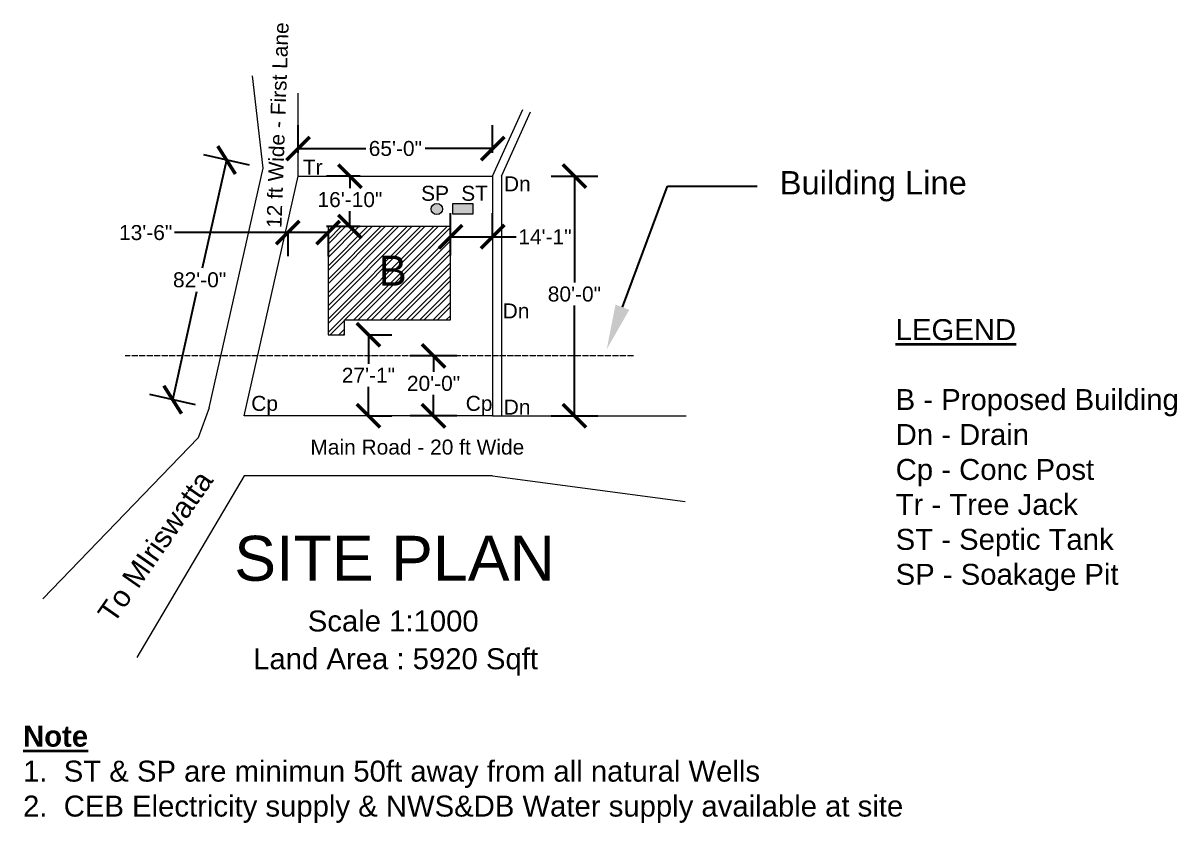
# Model space of a CAD drawing. Header units: inches. Extents: x 1038 to 10322, y 341 to 3837.
# Drawn here: x 5698 to 10322, y 341 to 3545 of the extents above; entities that cross this region are included whole.
import ezdxf
from ezdxf import colors
from ezdxf.entities.mleader import LeaderData, LeaderLine
from ezdxf.math import Vec2, Vec3

# ---------------------------------------------------------------- set-up
doc = ezdxf.new("R2010")
doc.units = ezdxf.units.IN
doc.header["$MEASUREMENT"] = 0
doc.linetypes.add('ACAD_ISO04W100', pattern=[30, 24, -3, 0, -3])
for name, color, linetype, lineweight in [('Dimension', 3, 'Continuous', 20), ('Eave', 6, 'ACAD_ISO04W100', 18), ('Wall', 4, 'Continuous', 35)]:
    doc.layers.add(name, color=color, linetype=linetype, lineweight=lineweight)
doc.styles.add('10 ft', font='arial.ttf', dxfattribs={"height": 120})
doc.styles.add('15 ft', font='arial.ttf', dxfattribs={"height": 180})
doc.styles.add('3 divide 32', font='arial.ttf', dxfattribs={"height": 0.09375})
doc.styles.add('5 ft', font='arial.ttf', dxfattribs={"height": 60})
doc.styles.add('7 ft', font='arial.ttf', dxfattribs={"height": 84})
doc.dimstyles.new('1 to 1000', dxfattribs={"dimscale": 1000, "dimtxt": 60, "dimasz": 0.09375, "dimexe": 0.09375, "dimexo": 0.09375, "dimgap": 0.015625, "dimtad": 0, "dimtih": 1, "dimtoh": 1, "dimdec": 0, "dimzin": 3, "dimdsep": 46, "dimlunit": 4, "dimtxsty": '5 ft', "dimblk": 'ARCHTICK', "dimcen": 0.09375, "dimadec": 0, "dimazin": 0, "dimtfac": 1, "dimtdec": 0, "dimtofl": 0, "dimtmove": 0, "dimatfit": 3, "dimfxl": 0.09375, "dimfxlon": 1, "dimtolj": 1, "dimtzin": 0, "dimarcsym": 0})

# ---------------------------------------------------------------- blocks, each defined once
blk = doc.blocks.new('_ArchTick')
at = {"color": 0, "linetype": 'ByBlock', "const_width": 0.15}
blk.add_lwpolyline([(-0.5, -0.5), (0.5, 0.5)], dxfattribs=at)
blk = doc.blocks.new('*D33')
at = {"layer": 'Defpoints', "color": 0, "transparency": 16777216}
for p in [(6985.9, 2296.8), (6985.9, 1972), (7081.7, 1972)]:
    blk.add_point(p, dxfattribs=at)
at = {"layer": 'Dimension', "color": 0, "lineweight": -2, "transparency": 16777216}
for p, q in [((7079.6, 2296.8), (7175.5, 2296.8)), ((7081.7, 2296.8), (7081.7, 2180.2)), ((7081.7, 1972), (7081.7, 2088.7)), ((7079.6, 1972), (7175.5, 1972))]:
    blk.add_line(p, q, dxfattribs=at)
at = {"layer": 'Dimension', "color": 0, "lineweight": -2, "transparency": 16777216, "xscale": 93.75, "yscale": 93.75, "zscale": 93.75}
for p, rotation in [((7081.7, 2296.8), 90), ((7081.7, 1972), 270)]:
    blk.add_blockref('_ArchTick', p, dxfattribs=dict(at, rotation=rotation))
at = {"layer": 'Dimension', "color": 0, "transparency": 16777216, "insert": (7081.7, 2134.4), "char_height": 60, "attachment_point": 5, "style": '5 ft'}
blk.add_mtext('\\A1;27\'-1"', dxfattribs=at)
blk = doc.blocks.new('*D34')
at = {"layer": 'Defpoints', "color": 0, "transparency": 16777216}
for p in [(7532.6, 2212), (7342.7, 1972), (7532.6, 1972)]:
    blk.add_point(p, dxfattribs=at)
at = {"layer": 'Dimension', "color": 0, "lineweight": -2, "transparency": 16777216}
for p, q in [((7436.4, 2212), (7248.9, 2212)), ((7342.7, 2212), (7342.7, 2147.9)), ((7342.7, 1972), (7342.7, 2055.4)), ((7436.4, 1972), (7248.9, 1972))]:
    blk.add_line(p, q, dxfattribs=at)
at = {"layer": 'Dimension', "color": 0, "lineweight": -2, "transparency": 16777216, "xscale": 93.75, "yscale": 93.75, "zscale": 93.75}
for p, rotation in [((7342.7, 2212), 90), ((7342.7, 1972), 270)]:
    blk.add_blockref('_ArchTick', p, dxfattribs=dict(at, rotation=rotation))
at = {"layer": 'Dimension', "color": 0, "transparency": 16777216, "insert": (7342.7, 2101.6), "char_height": 60, "attachment_point": 5, "style": '5 ft'}
blk.add_mtext('\\A1;20\'-0"', dxfattribs=at)
blk = doc.blocks.new('*D35')
at = {"layer": 'Defpoints', "color": 0, "transparency": 16777216}
for p in [(7579.7, 2689.5), (7579.7, 2587.6), (7410.9, 2519.7)]:
    blk.add_point(p, dxfattribs=at)
at = {"layer": 'Dimension', "color": 0, "lineweight": -2, "transparency": 16777216}
for p, q in [((7410.9, 2613.5), (7410.9, 2783.3)), ((7579.7, 2681.3), (7579.7, 2783.3)), ((7410.9, 2689.5), (7579.7, 2689.5)), ((7579.7, 2689.5), (7673.5, 2689.5))]:
    blk.add_line(p, q, dxfattribs=at)
at = {"layer": 'Dimension', "color": 0, "lineweight": -2, "transparency": 16777216, "xscale": 93.75, "yscale": 93.75, "zscale": 93.75, "rotation": 180}
blk.add_blockref('_ArchTick', (7410.9, 2689.5), dxfattribs=at)
at = {"layer": 'Dimension', "color": 0, "lineweight": -2, "transparency": 16777216, "xscale": 93.75, "yscale": 93.75, "zscale": 93.75}
blk.add_blockref('_ArchTick', (7579.7, 2689.5), dxfattribs=at)
at = {"layer": 'Dimension', "color": 0, "transparency": 16777216, "insert": (7789.3, 2689.5), "char_height": 60, "attachment_point": 5, "style": '5 ft'}
blk.add_mtext('\\A1;14\'-1"', dxfattribs=at)
blk = doc.blocks.new('*D36')
at = {"layer": 'Defpoints', "color": 0, "transparency": 16777216}
for p in [(7142.9, 2932), (7007.7, 2729.8), (7142.9, 2729.8)]:
    blk.add_point(p, dxfattribs=at)
at = {"layer": 'Dimension', "color": 0, "lineweight": -2, "transparency": 16777216}
for p, q in [((7049.1, 2932), (6914, 2932)), ((7007.7, 2932), (7007.7, 2884)), ((7007.7, 2729.8), (7007.7, 2791.5)), ((7049.1, 2729.8), (6914, 2729.8))]:
    blk.add_line(p, q, dxfattribs=at)
at = {"layer": 'Dimension', "color": 0, "lineweight": -2, "transparency": 16777216, "xscale": 93.75, "yscale": 93.75, "zscale": 93.75}
for p, rotation in [((7007.7, 2932), 90), ((7007.7, 2729.8), 270)]:
    blk.add_blockref('_ArchTick', p, dxfattribs=dict(at, rotation=rotation))
at = {"layer": 'Dimension', "color": 0, "transparency": 16777216, "insert": (7007.7, 2837.7), "char_height": 60, "attachment_point": 5, "style": '5 ft'}
blk.add_mtext('\\A1;16\'-10"', dxfattribs=at)
blk = doc.blocks.new('*D37')
at = {"layer": 'Defpoints', "color": 0, "transparency": 16777216}
for p in [(7579.7, 2932), (7579.7, 1972), (7907.4, 1972)]:
    blk.add_point(p, dxfattribs=at)
at = {"layer": 'Dimension', "color": 0, "lineweight": -2, "transparency": 16777216}
for p, q in [((7813.7, 2932), (8001.2, 2932)), ((7907.4, 2932), (7907.4, 2505.7)), ((7907.4, 1972), (7907.4, 2413.2)), ((7813.7, 1972), (8001.2, 1972))]:
    blk.add_line(p, q, dxfattribs=at)
at = {"layer": 'Dimension', "color": 0, "lineweight": -2, "transparency": 16777216, "xscale": 93.75, "yscale": 93.75, "zscale": 93.75}
for p, rotation in [((7907.4, 2932), 90), ((7907.4, 1972), 270)]:
    blk.add_blockref('_ArchTick', p, dxfattribs=dict(at, rotation=rotation))
at = {"layer": 'Dimension', "color": 0, "transparency": 16777216, "insert": (7907.4, 2459.5), "char_height": 60, "attachment_point": 5, "style": '5 ft'}
blk.add_mtext('\\A1;80\'-0"', dxfattribs=at)
blk = doc.blocks.new('*D38')
at = {"layer": 'Defpoints', "color": 0, "transparency": 16777216}
for p in [(7579.7, 3042.6), (6799.7, 2932), (7579.7, 2932)]:
    blk.add_point(p, dxfattribs=at)
at = {"layer": 'Dimension', "color": 0, "lineweight": -2, "transparency": 16777216}
for p, q in [((6799.7, 3025.8), (6799.7, 3136.4)), ((7579.7, 3025.8), (7579.7, 3136.4)), ((6799.7, 3042.6), (7070.9, 3042.6)), ((7579.7, 3042.6), (7308.6, 3042.6))]:
    blk.add_line(p, q, dxfattribs=at)
at = {"layer": 'Dimension', "color": 0, "lineweight": -2, "transparency": 16777216, "xscale": 93.75, "yscale": 93.75, "zscale": 93.75, "rotation": 180}
blk.add_blockref('_ArchTick', (6799.7, 3042.6), dxfattribs=at)
at = {"layer": 'Dimension', "color": 0, "lineweight": -2, "transparency": 16777216, "xscale": 93.75, "yscale": 93.75, "zscale": 93.75}
blk.add_blockref('_ArchTick', (7579.7, 3042.6), dxfattribs=at)
at = {"layer": 'Dimension', "color": 0, "transparency": 16777216, "insert": (7189.7, 3042.6), "char_height": 60, "attachment_point": 5, "style": '5 ft'}
blk.add_mtext('\\A1;65\'-0"', dxfattribs=at)
blk = doc.blocks.new('*D39')
at = {"layer": 'Defpoints', "color": 0, "transparency": 16777216}
for p in [(6799.7, 2932), (6297.1, 2036.5), (6583.7, 1972)]:
    blk.add_point(p, dxfattribs=at)
at = {"layer": 'Dimension', "color": 0, "lineweight": -2, "transparency": 16777216}
for p, q in [((6604.5, 2975.9), (6421.6, 3017.1)), ((6513.1, 2996.5), (6415.5, 2562.8)), ((6297.1, 2036.5), (6394.6, 2470.3)), ((6388.5, 2015.9), (6205.6, 2057.1))]:
    blk.add_line(p, q, dxfattribs=at)
at = {"layer": 'Dimension', "color": 0, "lineweight": -2, "transparency": 16777216, "xscale": 93.75, "yscale": 93.75, "zscale": 93.75}
for p, rotation in [((6513.1, 2996.5), 77.31961650818018), ((6297.1, 2036.5), 257.3196165081802)]:
    blk.add_blockref('_ArchTick', p, dxfattribs=dict(at, rotation=rotation))
at = {"layer": 'Dimension', "color": 0, "transparency": 16777216, "insert": (6405.1, 2516.5), "char_height": 60, "attachment_point": 5, "style": '5 ft'}
blk.add_mtext('\\A1;82\'-0"', dxfattribs=at)
blk = doc.blocks.new('*D40')
at = {"layer": 'Defpoints', "color": 0, "transparency": 16777216}
for p in [(6758.3, 2747.8), (6919.9, 2729.8), (6758.3, 2705.7)]:
    blk.add_point(p, dxfattribs=at)
at = {"layer": 'Dimension', "color": 0, "lineweight": -2, "transparency": 16777216}
for p, q in [((6758.3, 2705.7), (6304.8, 2705.7)), ((6758.3, 2705.7), (6758.3, 2611.9)), ((6919.9, 2705.7), (6758.3, 2705.7)), ((6919.9, 2705.7), (6919.9, 2611.9))]:
    blk.add_line(p, q, dxfattribs=at)
at = {"layer": 'Dimension', "color": 0, "lineweight": -2, "transparency": 16777216, "xscale": 93.75, "yscale": 93.75, "zscale": 93.75, "rotation": 180}
blk.add_blockref('_ArchTick', (6758.3, 2705.7), dxfattribs=at)
at = {"layer": 'Dimension', "color": 0, "lineweight": -2, "transparency": 16777216, "xscale": 93.75, "yscale": 93.75, "zscale": 93.75}
blk.add_blockref('_ArchTick', (6919.9, 2705.7), dxfattribs=at)
at = {"layer": 'Dimension', "color": 0, "transparency": 16777216, "insert": (6188.9, 2705.7), "char_height": 60, "attachment_point": 5, "style": '5 ft'}
blk.add_mtext('\\A1;13\'-6"', dxfattribs=at)

msp = doc.modelspace()

# ---------------------------------------------------------------- hatches: boundary and pattern name
at = {"layer": 'Dimension'}
h = msp.add_hatch(color=256, dxfattribs=at)
h.dxf.hatch_style = 1
h.paths.add_polyline_path([(7333.3, 2800.4, 1), (7378.5, 2800.4, 1)])
h.paths.add_polyline_path([(7499.8, 2822.2), (7419.9, 2822.2), (7419.9, 2779.9), (7499.8, 2779.9)])
h = msp.add_hatch(dxfattribs=at)
h.set_pattern_fill('ANSI32', color=256, scale=100)
h.paths.add_polyline_path([(7410.9, 2729.8), (6919.9, 2729.8), (6919.9, 2296.8), (6985.9, 2296.8), (6985.9, 2355.8), (7410.9, 2355.8)])
h.paths.add_polyline_path([(7081.1, 2427.8), (7253, 2427.8), (7253, 2675.1), (7081.1, 2675.1)], flags=24)

# ---------------------------------------------------------------- linework, layer by layer
for p, q in [((6659.2, 2963.6), (6617.3, 3333.9)), ((6799.7, 2932), (6799.7, 3263.9)), ((7579.7, 2932), (7700.9, 3198.9)), ((7615.7, 2932), (7731.9, 3189.8)), ((6443.2, 2003.6), (6659.2, 2963.6)), ((6583.7, 1972), (6799.7, 2932)), ((6799.7, 2932), (7579.7, 2932)), ((7579.7, 2932), (7579.7, 1972)), ((7615.7, 2932), (7615.7, 1972)), ((6443.2, 2003.6), (6399.9, 1883.6)), ((7579.7, 1972), (6583.7, 1972)), ((7579.7, 1972), (8355.8, 1972)), ((6399.9, 1883.6), (5776.5, 1239.1)), ((6583.7, 1732), (6154, 1003.8)), ((7579.7, 1732), (6583.7, 1732)), ((7579.7, 1732), (8350.7, 1628.7))]:
    msp.add_line(p, q, dxfattribs=at)
msp.add_lwpolyline([(7419.9, 2822.2), (7499.8, 2822.2), (7499.8, 2779.9), (7419.9, 2779.9)], close=True, dxfattribs=at)
msp.add_lwpolyline([(7410.9, 2355.8), (7410.9, 2729.8), (6919.9, 2729.8), (6919.9, 2296.8), (6985.9, 2296.8), (6985.9, 2355.8), (7410.9, 2355.8)], dxfattribs=at)
msp.add_circle((7355.9, 2800.4), 22.6, dxfattribs=at)
at = {"layer": 'Eave'}
msp.add_line((8143.8, 2212), (6106.6, 2212), dxfattribs=at)

# ---------------------------------------------------------------- texts
at = {"layer": 'Dimension', "char_height": 60, "attachment_point": 1, "style": '5 ft'}
for s, insert in [('SP', (7293, 2893.3)), ('ST', (7453.7, 2893.3))]:
    msp.add_mtext_dynamic_manual_height_columns(s, width=84.284, gutter_width=300, heights=[0], dxfattribs=dict(at, insert=insert))
at = {"layer": 'Wall', "attachment_point": 1}
for s, insert, char_height, rotation, style in [('12 ft Wide - First Lane', (6672.9, 2725.5), 60, 87.9449, '5 ft'), ('To MIriswatta', (5991.7, 1183.7), 84, 55.1174, '7 ft')]:
    msp.add_mtext_dynamic_manual_height_columns(s, width=1517.268, gutter_width=300, heights=[0], dxfattribs=dict(at, insert=insert, char_height=char_height, rotation=rotation, style=style))
for s, width, gutter_width, insert, char_height, style in [('Tr', 84.284, 300, (6818.9, 2998.1), 60, '5 ft'), ('Dn', 84.284, 300, (7625, 2931.2), 60, '5 ft'), ('B', 120, 600, (7123.4, 2613.3), 120, '10 ft'), ('Dn', 84.284, 300, (7619.8, 2422.1), 60, '5 ft'), ('{\\LLEGEND}\\P\\PB - Proposed Building\\PDn - Drain\\PCp - Conc Post\\PTr - Tree Jack\\PST - Septic Tank\\PSP - Soakage Pit', 1575.738, 420, (9195, 2359.2), 84, '7 ft'), ('Cp', 84.284, 300, (6612, 2051.8), 60, '5 ft'), ('Cp', 84.284, 300, (7471.7, 2051.8), 60, '5 ft'), ('Dn', 84.284, 300, (7624.1, 2036.9), 60, '5 ft'), ('Main Road - 20 ft Wide', 902.947, 300, (6849.2, 1876.8), 60, '5 ft'), ('SITE PLAN', 1312.196, 900, (6543.8, 1491.3), 180, '15 ft'), ('Scale 1:1000', 1183.265, 420, (6838.6, 1192.1), 84, '7 ft'), ('Land Area : 5920 Sqft', 2222.985, 900, (6619.8, 1040.8), 84, '7 ft'), ('{\\fArial|b1|i0|c0|p34;\\LNote \\P}1.  ST & SP are minimun 50ft away from all natural Wells \\P2.  CEB Electricity supply & NWS&DB Water supply available at site', 3576.565, 420, (5697.5, 730.6), 84, '7 ft')]:
    msp.add_mtext_dynamic_manual_height_columns(s, width=width, gutter_width=gutter_width, heights=[0], dxfattribs=dict(at, insert=insert, char_height=char_height, style=style))

# ---------------------------------------------------------------- dimensions: what is measured, and where the dimension line sits
at = {"layer": 'Dimension'}
dim = msp.add_linear_dim(base=(7579.7, 3042.6), p1=(6799.7, 2932), p2=(7579.7, 2932), dimstyle='1 to 1000', dxfattribs=at)
dim.commit()
dim.dimension.update_dxf_attribs({"geometry": '*D38', "text_midpoint": (7189.7, 3042.6)})
dim = msp.add_aligned_dim(p1=(6799.7, 2932), p2=(6583.7, 1972), distance=-293.8, dimstyle='1 to 1000', dxfattribs=at)
dim.commit()
dim.dimension.update_dxf_attribs({"geometry": '*D39', "text_midpoint": (6405.1, 2516.5)})
for base, p1, p2, picture, middle in [((7007.7, 2729.8), (7142.9, 2932), (7142.9, 2729.8), '*D36', (7007.7, 2837.7)), ((7907.4, 1972), (7579.7, 2932), (7579.7, 1972), '*D37', (7907.4, 2459.5)), ((7342.7, 1972), (7532.6, 2212), (7532.6, 1972), '*D34', (7342.7, 2101.6))]:
    dim = msp.add_linear_dim(base=base, p1=p1, p2=p2, angle=90, dimstyle='1 to 1000', dxfattribs=at)
    dim.commit()
    dim.dimension.update_dxf_attribs({"geometry": picture, "text_midpoint": middle, "dimtype": 160})
for base, p1, p2, picture, middle in [((7579.7, 2689.5), (7410.9, 2519.7), (7579.7, 2587.6), '*D35', (7789.3, 2689.5)), ((6758.3, 2705.7), (6919.9, 2729.8), (6758.3, 2747.8), '*D40', (6188.9, 2705.7))]:
    dim = msp.add_linear_dim(base=base, p1=p1, p2=p2, dimstyle='1 to 1000', dxfattribs=at)
    dim.commit()
    dim.dimension.update_dxf_attribs({"geometry": picture, "text_midpoint": middle, "dimtype": 160})
dim = msp.add_linear_dim(base=(7081.7, 1972), p1=(6985.9, 2296.8), p2=(6985.9, 1972), angle=90, dimstyle='1 to 1000', dxfattribs=at)
dim.commit()
dim.dimension.update_dxf_attribs({"geometry": '*D33', "text_midpoint": (7081.7, 2134.4)})

# ---------------------------------------------------------------- leaders
at = {"layer": 'Wall'}
ml = msp.add_multileader_mtext('Standard', dxfattribs=at)
ml.set_content('Building Line', color=256, style='3 divide 32')
ml.set_leader_properties()
ml.build(insert=Vec2(0, 0))
ml.multileader.update_dxf_attribs({"text_right_attachment_type": 6, "dogleg_length": 0.36, "arrow_head_size": 180, "scale": 1000})
ctx = ml.context
ctx.base_point, ctx.scale, ctx.char_height, ctx.arrow_head_size, ctx.landing_gap_size, ctx.plane_origin = Vec3(8640.4, 2891.7), 1000, 93.75, 180, 90, Vec3(8036.8, 2238.3)
ctx.right_attachment = 6
notes = []
notes.append((ctx, [(0, (1, 1, 0), (8280.4, 2891.7), (1, 0), 360, [(0, [(8036.8, 2238.3)], 0, [])])]))
ctx.mtext.insert, ctx.mtext.flow_direction = Vec3(8730.4, 2952.4), 5
for ctx, leaders in notes:
    for number, flags, end, landing, length, lines in leaders:
        leader = LeaderData()
        leader.index, (leader.has_last_leader_line, leader.has_dogleg_vector, leader.attachment_direction) = number, flags
        leader.last_leader_point, leader.dogleg_vector, leader.dogleg_length = Vec3(end), Vec3(landing), length
        for number, points, colour, breaks in lines:
            line = LeaderLine()
            line.index, line.vertices, line.color, line.breaks = number, Vec3.list(points), colors.encode_raw_color(colour), breaks
            leader.lines.append(line)
        ctx.leaders.append(leader)

doc.saveas('drawing.dxf')
